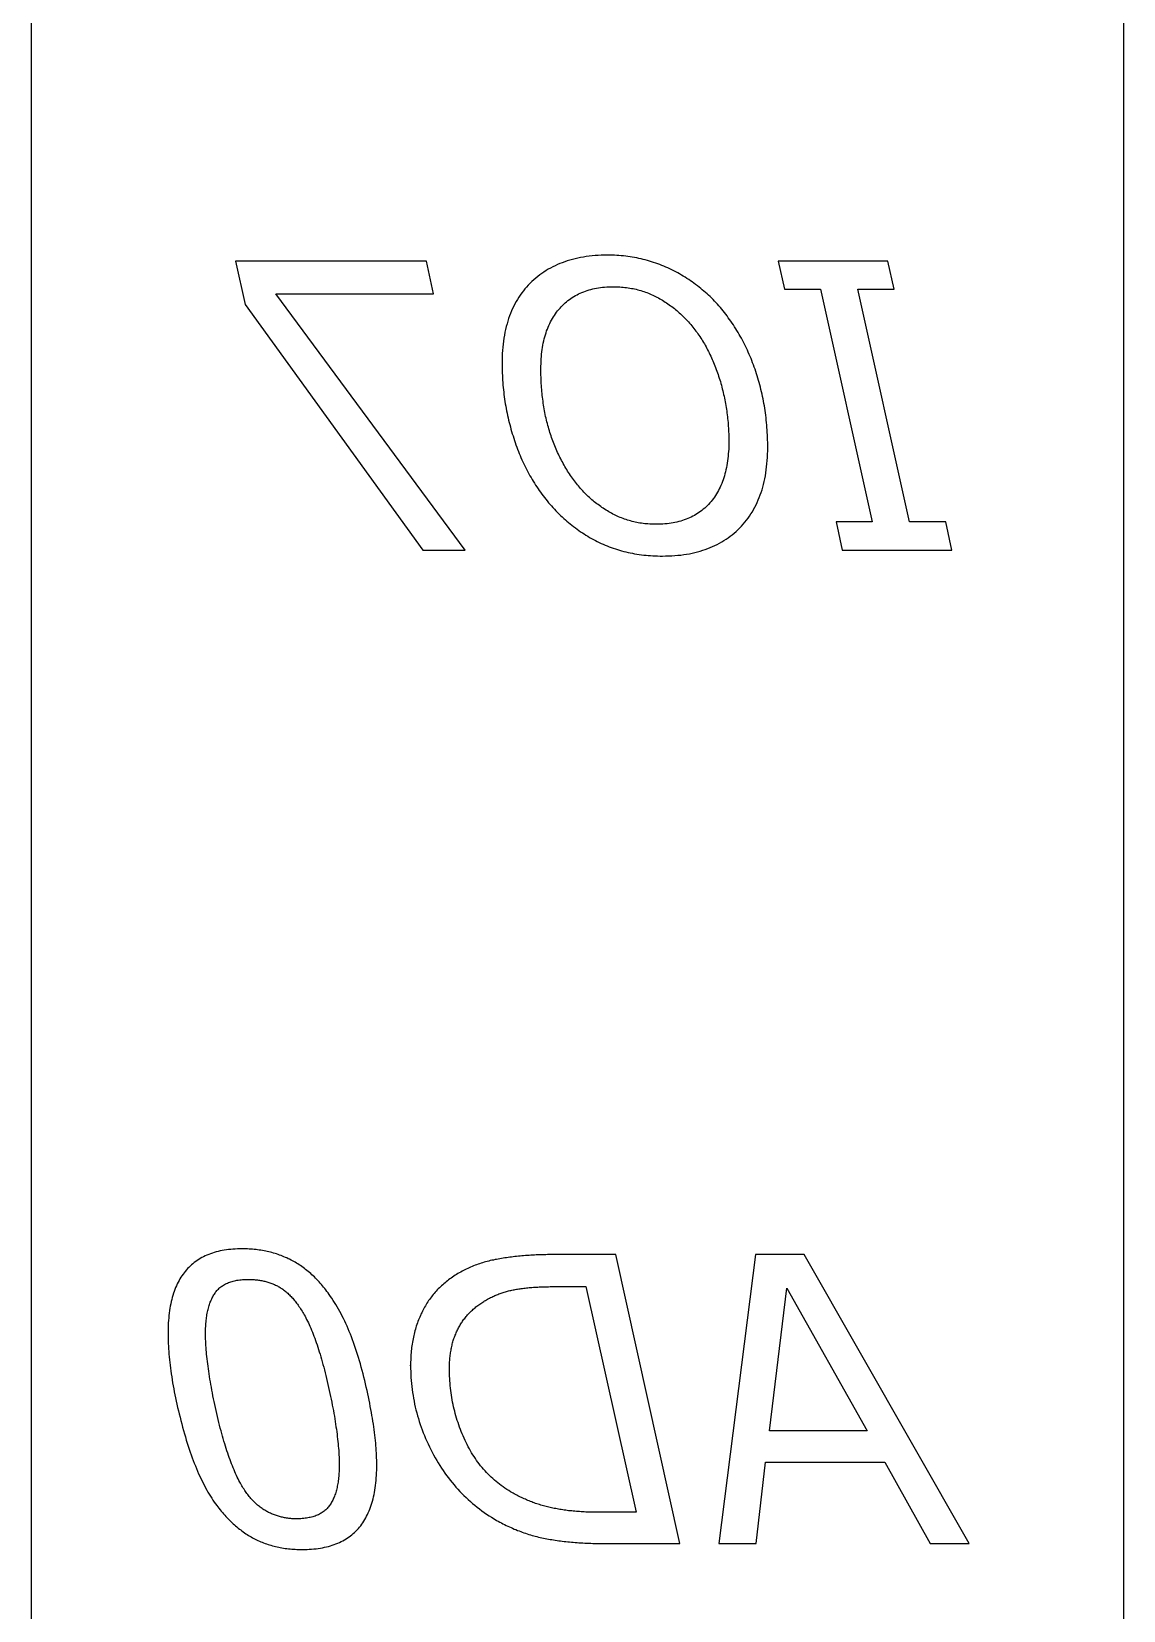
# Model space of a CAD drawing. Extents: x 0.1 to 3.8, y 0.1 to 10.9.
# Drawn here: x 0.062 to 1.938, y 5.494 to 8.206 of the extents above; entities that cross this region are included whole.
import ezdxf

# ---------------------------------------------------------------- set-up
doc = ezdxf.new("R2010")
doc.units = 0
doc.layers.add('CAPA_1', color=7, linetype='CONTINUOUS')

msp = doc.modelspace()

# ---------------------------------------------------------------- linework, layer by layer
at = {"layer": 'CAPA_1', "color": 7}
for points in [[(0.0621, 9.9379), (1.9379, 9.9379), (1.9379, 0.0621), (0.0621, 0.0621)], [(0.429, 7.7371), (0.7343, 7.3151), (0.8068, 7.3151), (0.482, 7.7554), (0.7529, 7.7554), (0.7407, 7.8114), (0.4127, 7.8114)], [(1.4548, 7.3151), (1.6432, 7.3151), (1.6327, 7.3634), (1.5704, 7.3634), (1.4816, 7.7631), (1.5439, 7.7631), (1.5334, 7.8114), (1.3449, 7.8114), (1.3555, 7.7631), (1.4177, 7.7631), (1.5065, 7.3634), (1.4443, 7.3634)], [(0.8704, 7.6357)], [(1.2427, 5.6086), (1.3069, 5.6086), (1.3229, 5.7482), (1.5279, 5.7482), (1.6058, 5.6086), (1.6726, 5.6086), (1.3896, 6.1049), (1.306, 6.1049)], [(1.3299, 5.8022), (1.3596, 6.0472), (1.4976, 5.8022)]]:
    msp.add_lwpolyline(points, close=True, dxfattribs=at)
for points in [[(1.0514, 7.8217), (1.046, 7.8217), (1.0407, 7.8215), (1.0354, 7.8213), (1.0302, 7.8209), (1.0251, 7.8205), (1.0201, 7.8199), (1.0151, 7.8192), (1.0102, 7.8185), (1.0054, 7.8176), (1.0006, 7.8167), (0.996, 7.8156), (0.9914, 7.8145), (0.9869, 7.8132), (0.9824, 7.8119), (0.9781, 7.8104), (0.9738, 7.8088), (0.9696, 7.8072), (0.9654, 7.8054), (0.9614, 7.8036), (0.9574, 7.8016), (0.9535, 7.7995), (0.9497, 7.7974), (0.9459, 7.7951), (0.9422, 7.7927), (0.9386, 7.7903), (0.9351, 7.7877), (0.9316, 7.7851), (0.9283, 7.7823), (0.925, 7.7794), (0.9217, 7.7765), (0.9186, 7.7734)], [(1.1655, 7.7947), (1.1621, 7.7965), (1.1587, 7.7981), (1.1553, 7.7997), (1.1519, 7.8013), (1.1484, 7.8027), (1.1449, 7.8042), (1.1414, 7.8055), (1.1379, 7.8069), (1.1344, 7.8081), (1.1308, 7.8093), (1.1273, 7.8105), (1.1237, 7.8116), (1.1201, 7.8126), (1.1164, 7.8136), (1.1128, 7.8145), (1.1091, 7.8154), (1.1054, 7.8162), (1.1017, 7.817), (1.0979, 7.8177), (1.0942, 7.8183), (1.0904, 7.8189), (1.0866, 7.8194), (1.0828, 7.8199), (1.0789, 7.8203), (1.0751, 7.8207), (1.0712, 7.821), (1.0673, 7.8213), (1.0633, 7.8215), (1.0594, 7.8216), (1.0554, 7.8217), (1.0514, 7.8217)], [(1.2523, 7.7234), (1.25, 7.7263), (1.2477, 7.7291), (1.2454, 7.7319), (1.243, 7.7347), (1.2406, 7.7374), (1.2381, 7.74), (1.2356, 7.7427), (1.2331, 7.7453), (1.2305, 7.7478), (1.2279, 7.7504), (1.2253, 7.7529), (1.2226, 7.7553), (1.2199, 7.7577), (1.2172, 7.7601), (1.2144, 7.7624), (1.2116, 7.7647), (1.2088, 7.767), (1.2059, 7.7692), (1.203, 7.7714), (1.2001, 7.7736), (1.1971, 7.7757), (1.1941, 7.7777), (1.1911, 7.7798), (1.188, 7.7818), (1.1849, 7.7837), (1.1817, 7.7857), (1.1785, 7.7876), (1.1753, 7.7894), (1.1721, 7.7912), (1.1688, 7.793), (1.1655, 7.7947)], [(0.9186, 7.7734), (0.9155, 7.7702), (0.9126, 7.767), (0.9097, 7.7637), (0.907, 7.7603), (0.9043, 7.7568), (0.9017, 7.7532), (0.8993, 7.7496), (0.8969, 7.7458), (0.8947, 7.742), (0.8925, 7.7381), (0.8904, 7.7341), (0.8885, 7.73), (0.8866, 7.7258), (0.8849, 7.7215), (0.8832, 7.7172), (0.8817, 7.7127), (0.8802, 7.7082), (0.8789, 7.7036), (0.8776, 7.6989), (0.8764, 7.6941), (0.8754, 7.6892), (0.8744, 7.6843), (0.8736, 7.6792), (0.8728, 7.6741), (0.8722, 7.6689), (0.8716, 7.6636), (0.8712, 7.6582), (0.8708, 7.6527), (0.8706, 7.6471), (0.8704, 7.6415), (0.8704, 7.6357)], [(0.97, 7.7308), (0.9721, 7.7331), (0.9743, 7.7353), (0.9766, 7.7375), (0.9789, 7.7396), (0.9812, 7.7416), (0.9836, 7.7436), (0.9861, 7.7455), (0.9886, 7.7473), (0.9911, 7.749), (0.9938, 7.7506), (0.9964, 7.7522), (0.9992, 7.7537), (1.0019, 7.7551), (1.0048, 7.7564), (1.0077, 7.7577), (1.0106, 7.7589), (1.0136, 7.76), (1.0167, 7.761), (1.0198, 7.7619), (1.0229, 7.7628), (1.0262, 7.7636), (1.0294, 7.7644), (1.0328, 7.765), (1.0361, 7.7656), (1.0396, 7.7661), (1.0431, 7.7665), (1.0466, 7.7668), (1.0502, 7.7671), (1.0539, 7.7673), (1.0576, 7.7674), (1.0613, 7.7674)], [(1.0613, 7.7674), (1.0643, 7.7674), (1.0672, 7.7674), (1.0701, 7.7672), (1.073, 7.7671), (1.0758, 7.7669), (1.0787, 7.7666), (1.0815, 7.7663), (1.0843, 7.766), (1.0871, 7.7656), (1.0899, 7.7652), (1.0926, 7.7647), (1.0954, 7.7642), (1.0981, 7.7636), (1.1008, 7.763), (1.1034, 7.7623), (1.1061, 7.7616), (1.1087, 7.7608), (1.1114, 7.76), (1.114, 7.7592), (1.1166, 7.7583), (1.1191, 7.7574), (1.1217, 7.7564), (1.1242, 7.7554), (1.1267, 7.7543), (1.1292, 7.7532), (1.1317, 7.752), (1.1341, 7.7508), (1.1365, 7.7495), (1.139, 7.7482), (1.1414, 7.7469), (1.1437, 7.7455)], [(0.9371, 7.6265), (0.9372, 7.6308), (0.9373, 7.6351), (0.9374, 7.6393), (0.9377, 7.6435), (0.938, 7.6476), (0.9384, 7.6516), (0.9388, 7.6556), (0.9393, 7.6595), (0.9399, 7.6633), (0.9405, 7.667), (0.9413, 7.6707), (0.942, 7.6744), (0.9429, 7.6779), (0.9438, 7.6814), (0.9448, 7.6849), (0.9459, 7.6882), (0.947, 7.6915), (0.9482, 7.6948), (0.9495, 7.6979), (0.9508, 7.701), (0.9522, 7.7041), (0.9537, 7.707), (0.9552, 7.7099), (0.9568, 7.7128), (0.9585, 7.7155), (0.9603, 7.7182), (0.9621, 7.7209), (0.964, 7.7235), (0.9659, 7.726), (0.9679, 7.7284), (0.97, 7.7308)], [(1.1437, 7.7455), (1.1461, 7.7441), (1.1484, 7.7426), (1.1508, 7.7411), (1.153, 7.7396), (1.1553, 7.7381), (1.1576, 7.7365), (1.1598, 7.7349), (1.162, 7.7333), (1.1642, 7.7316), (1.1664, 7.7299), (1.1685, 7.7281), (1.1706, 7.7264), (1.1727, 7.7246), (1.1748, 7.7227), (1.1769, 7.7209), (1.1789, 7.719), (1.1809, 7.717), (1.1829, 7.7151), (1.1849, 7.7131), (1.1869, 7.711), (1.1888, 7.709), (1.1907, 7.7069), (1.1926, 7.7047), (1.1945, 7.7026), (1.1963, 7.7004), (1.1982, 7.6982), (1.2, 7.6959), (1.2017, 7.6936), (1.2035, 7.6913), (1.2053, 7.6889), (1.207, 7.6865)], [(1.3076, 7.6181), (1.3063, 7.6219), (1.305, 7.6257), (1.3037, 7.6294), (1.3023, 7.6331), (1.3009, 7.6368), (1.2995, 7.6405), (1.2981, 7.6441), (1.2966, 7.6477), (1.295, 7.6513), (1.2934, 7.6548), (1.2918, 7.6584), (1.2902, 7.6619), (1.2885, 7.6653), (1.2868, 7.6688), (1.2851, 7.6722), (1.2833, 7.6756), (1.2815, 7.679), (1.2796, 7.6823), (1.2777, 7.6856), (1.2758, 7.6889), (1.2738, 7.6922), (1.2718, 7.6954), (1.2698, 7.6987), (1.2678, 7.7018), (1.2657, 7.705), (1.2635, 7.7081), (1.2614, 7.7113), (1.2591, 7.7143), (1.2569, 7.7174), (1.2546, 7.7204), (1.2523, 7.7234)], [(1.207, 7.6865), (1.2086, 7.6842), (1.2102, 7.6818), (1.2118, 7.6793), (1.2134, 7.6769), (1.2149, 7.6744), (1.2164, 7.6719), (1.2179, 7.6694), (1.2194, 7.6668), (1.2208, 7.6642), (1.2222, 7.6616), (1.2236, 7.659), (1.225, 7.6563), (1.2263, 7.6537), (1.2276, 7.651), (1.2289, 7.6482), (1.2302, 7.6455), (1.2314, 7.6427), (1.2327, 7.6399), (1.2339, 7.6371), (1.235, 7.6342), (1.2362, 7.6314), (1.2373, 7.6285), (1.2384, 7.6255), (1.2394, 7.6226), (1.2405, 7.6196), (1.2415, 7.6166), (1.2425, 7.6136), (1.2435, 7.6105), (1.2444, 7.6075), (1.2454, 7.6044), (1.2463, 7.6012)], [(0.8704, 7.6357), (0.8704, 7.6316), (0.8705, 7.6274), (0.8705, 7.6233), (0.8707, 7.6191), (0.8709, 7.615), (0.8711, 7.6109), (0.8713, 7.6068), (0.8716, 7.6027), (0.872, 7.5986), (0.8723, 7.5945), (0.8727, 7.5904), (0.8732, 7.5864), (0.8737, 7.5823), (0.8742, 7.5783), (0.8748, 7.5743), (0.8754, 7.5702), (0.876, 7.5662), (0.8767, 7.5622), (0.8775, 7.5582), (0.8782, 7.5543), (0.879, 7.5503), (0.8799, 7.5463), (0.8807, 7.5424), (0.8817, 7.5384), (0.8826, 7.5345), (0.8836, 7.5306), (0.8847, 7.5267), (0.8857, 7.5227), (0.8869, 7.5189), (0.888, 7.515), (0.8892, 7.5111)], [(0.9508, 7.5231), (0.95, 7.5262), (0.9491, 7.5292), (0.9483, 7.5323), (0.9475, 7.5354), (0.9468, 7.5385), (0.946, 7.5417), (0.9453, 7.5448), (0.9447, 7.548), (0.944, 7.5512), (0.9434, 7.5544), (0.9428, 7.5577), (0.9423, 7.5609), (0.9417, 7.5642), (0.9412, 7.5675), (0.9408, 7.5708), (0.9403, 7.5741), (0.9399, 7.5775), (0.9395, 7.5808), (0.9392, 7.5842), (0.9388, 7.5877), (0.9385, 7.5911), (0.9383, 7.5945), (0.938, 7.598), (0.9378, 7.6015), (0.9376, 7.605), (0.9375, 7.6085), (0.9373, 7.6121), (0.9372, 7.6156), (0.9372, 7.6192), (0.9371, 7.6228), (0.9371, 7.6265)], [(1.2463, 7.6012), (1.2471, 7.5981), (1.248, 7.595), (1.2488, 7.5918), (1.2496, 7.5887), (1.2503, 7.5856), (1.2511, 7.5824), (1.2518, 7.5793), (1.2524, 7.5761), (1.2531, 7.5729), (1.2537, 7.5697), (1.2543, 7.5666), (1.2548, 7.5634), (1.2554, 7.5602), (1.2559, 7.557), (1.2563, 7.5538), (1.2568, 7.5506), (1.2572, 7.5473), (1.2576, 7.5441), (1.2579, 7.5409), (1.2583, 7.5376), (1.2586, 7.5344), (1.2588, 7.5312), (1.2591, 7.5279), (1.2593, 7.5246), (1.2595, 7.5214), (1.2596, 7.5181), (1.2598, 7.5148), (1.2599, 7.5115), (1.2599, 7.5082), (1.26, 7.5049), (1.26, 7.5016)], [(1.3267, 7.4911), (1.3267, 7.4955), (1.3267, 7.4999), (1.3266, 7.5042), (1.3264, 7.5085), (1.3262, 7.5128), (1.326, 7.5171), (1.3258, 7.5214), (1.3255, 7.5256), (1.3251, 7.5299), (1.3247, 7.5341), (1.3243, 7.5383), (1.3239, 7.5424), (1.3234, 7.5466), (1.3228, 7.5507), (1.3222, 7.5548), (1.3216, 7.5589), (1.321, 7.563), (1.3203, 7.5671), (1.3195, 7.5711), (1.3188, 7.5751), (1.3179, 7.5791), (1.3171, 7.5831), (1.3162, 7.5871), (1.3152, 7.591), (1.3143, 7.5949), (1.3133, 7.5989), (1.3122, 7.6027), (1.3111, 7.6066), (1.31, 7.6105), (1.3088, 7.6143), (1.3076, 7.6181)], [(0.9914, 7.4384), (0.9897, 7.4409), (0.988, 7.4434), (0.9863, 7.4459), (0.9847, 7.4484), (0.9831, 7.4509), (0.9815, 7.4535), (0.98, 7.456), (0.9784, 7.4586), (0.9769, 7.4612), (0.9755, 7.4639), (0.974, 7.4665), (0.9726, 7.4692), (0.9712, 7.4718), (0.9698, 7.4745), (0.9685, 7.4772), (0.9672, 7.48), (0.9659, 7.4827), (0.9647, 7.4855), (0.9634, 7.4883), (0.9622, 7.4911), (0.9611, 7.4939), (0.9599, 7.4968), (0.9588, 7.4996), (0.9577, 7.5025), (0.9567, 7.5054), (0.9556, 7.5083), (0.9546, 7.5112), (0.9536, 7.5142), (0.9527, 7.5171), (0.9517, 7.5201), (0.9508, 7.5231)], [(0.8892, 7.5111), (0.8904, 7.5072), (0.8917, 7.5034), (0.893, 7.4996), (0.8943, 7.4959), (0.8956, 7.4921), (0.897, 7.4884), (0.8984, 7.4847), (0.8999, 7.4811), (0.9014, 7.4775), (0.9029, 7.4739), (0.9045, 7.4703), (0.9061, 7.4668), (0.9077, 7.4633), (0.9094, 7.4598), (0.9111, 7.4564), (0.9128, 7.453), (0.9146, 7.4496), (0.9164, 7.4463), (0.9183, 7.4429), (0.9202, 7.4397), (0.9221, 7.4364), (0.924, 7.4332), (0.926, 7.43), (0.928, 7.4268), (0.9301, 7.4237), (0.9322, 7.4205), (0.9343, 7.4175), (0.9365, 7.4144), (0.9387, 7.4114), (0.9409, 7.4084), (0.9432, 7.4054)], [(1.26, 7.5016), (1.26, 7.4972), (1.2599, 7.4929), (1.2597, 7.4886), (1.2594, 7.4844), (1.2591, 7.4803), (1.2588, 7.4762), (1.2583, 7.4722), (1.2578, 7.4683), (1.2572, 7.4644), (1.2566, 7.4606), (1.2559, 7.4569), (1.2551, 7.4532), (1.2543, 7.4496), (1.2533, 7.4461), (1.2524, 7.4426), (1.2513, 7.4392), (1.2502, 7.4358), (1.249, 7.4326), (1.2477, 7.4294), (1.2464, 7.4262), (1.245, 7.4231), (1.2436, 7.4201), (1.2421, 7.4172), (1.2405, 7.4143), (1.2388, 7.4115), (1.2371, 7.4087), (1.2353, 7.406), (1.2334, 7.4034), (1.2315, 7.4009), (1.2295, 7.3984), (1.2274, 7.396)], [(1.2788, 7.3531), (1.2819, 7.3563), (1.2848, 7.3596), (1.2877, 7.3629), (1.2904, 7.3664), (1.293, 7.3699), (1.2956, 7.3735), (1.298, 7.3772), (1.3004, 7.3809), (1.3026, 7.3848), (1.3047, 7.3887), (1.3068, 7.3928), (1.3087, 7.3969), (1.3106, 7.4011), (1.3123, 7.4054), (1.314, 7.4097), (1.3155, 7.4142), (1.317, 7.4187), (1.3183, 7.4233), (1.3196, 7.428), (1.3207, 7.4328), (1.3217, 7.4377), (1.3227, 7.4427), (1.3235, 7.4477), (1.3243, 7.4528), (1.3249, 7.4581), (1.3255, 7.4634), (1.3259, 7.4687), (1.3263, 7.4742), (1.3265, 7.4798), (1.3267, 7.4854), (1.3267, 7.4911)], [(1.0537, 7.381), (1.0513, 7.3824), (1.049, 7.3838), (1.0466, 7.3853), (1.0443, 7.3868), (1.042, 7.3883), (1.0398, 7.3899), (1.0376, 7.3915), (1.0353, 7.3931), (1.0332, 7.3947), (1.031, 7.3964), (1.0289, 7.3981), (1.0268, 7.3999), (1.0247, 7.4016), (1.0226, 7.4034), (1.0206, 7.4053), (1.0186, 7.4071), (1.0166, 7.409), (1.0146, 7.4109), (1.0127, 7.4129), (1.0108, 7.4148), (1.0089, 7.4169), (1.0071, 7.4189), (1.0052, 7.421), (1.0034, 7.4231), (1.0016, 7.4252), (0.9999, 7.4273), (0.9981, 7.4295), (0.9964, 7.4317), (0.9947, 7.434), (0.993, 7.4363), (0.9914, 7.4386)], [(0.9914, 7.4386), (0.9914, 7.4384)], [(0.9432, 7.4054), (0.9456, 7.4024), (0.9479, 7.3995), (0.9504, 7.3965), (0.9528, 7.3936), (0.9553, 7.3908), (0.9578, 7.388), (0.9604, 7.3852), (0.963, 7.3825), (0.9656, 7.3798), (0.9682, 7.3772), (0.9709, 7.3746), (0.9736, 7.3721), (0.9763, 7.3695), (0.9791, 7.3671), (0.9819, 7.3646), (0.9847, 7.3623), (0.9875, 7.3599), (0.9904, 7.3576), (0.9933, 7.3554), (0.9963, 7.3531), (0.9993, 7.351), (1.0023, 7.3488), (1.0053, 7.3467), (1.0084, 7.3447), (1.0115, 7.3427), (1.0146, 7.3407), (1.0177, 7.3388), (1.0209, 7.3369), (1.0242, 7.335), (1.0274, 7.3332), (1.0307, 7.3315)], [(1.1354, 7.3593), (1.1325, 7.3593), (1.1297, 7.3594), (1.1268, 7.3595), (1.124, 7.3597), (1.1211, 7.3599), (1.1183, 7.3601), (1.1155, 7.3604), (1.1127, 7.3607), (1.11, 7.3611), (1.1073, 7.3615), (1.1045, 7.362), (1.1018, 7.3625), (1.0991, 7.3631), (1.0965, 7.3637), (1.0938, 7.3644), (1.0912, 7.3651), (1.0885, 7.3658), (1.0859, 7.3666), (1.0834, 7.3674), (1.0808, 7.3683), (1.0782, 7.3692), (1.0757, 7.3702), (1.0732, 7.3712), (1.0707, 7.3723), (1.0682, 7.3734), (1.0657, 7.3745), (1.0633, 7.3757), (1.0609, 7.377), (1.0585, 7.3782), (1.0561, 7.3796), (1.0537, 7.381)], [(1.2274, 7.396), (1.2253, 7.3936), (1.2231, 7.3914), (1.2208, 7.3892), (1.2185, 7.3871), (1.2161, 7.3851), (1.2137, 7.3831), (1.2112, 7.3813), (1.2087, 7.3795), (1.2061, 7.3778), (1.2035, 7.3761), (1.2008, 7.3746), (1.198, 7.3731), (1.1952, 7.3717), (1.1924, 7.3703), (1.1894, 7.3691), (1.1865, 7.3679), (1.1835, 7.3668), (1.1804, 7.3657), (1.1773, 7.3648), (1.1741, 7.3639), (1.1708, 7.3631), (1.1675, 7.3624), (1.1642, 7.3617), (1.1608, 7.3612), (1.1573, 7.3607), (1.1538, 7.3602), (1.1502, 7.3599), (1.1466, 7.3596), (1.143, 7.3594), (1.1392, 7.3593), (1.1354, 7.3593)], [(1.146, 7.3048), (1.1514, 7.3049), (1.1568, 7.305), (1.1621, 7.3053), (1.1673, 7.3056), (1.1724, 7.3061), (1.1775, 7.3066), (1.1825, 7.3073), (1.1874, 7.308), (1.1922, 7.3089), (1.1969, 7.3098), (1.2016, 7.3109), (1.2062, 7.3121), (1.2107, 7.3133), (1.2151, 7.3147), (1.2195, 7.3161), (1.2238, 7.3177), (1.228, 7.3193), (1.2321, 7.3211), (1.2362, 7.323), (1.2402, 7.3249), (1.2441, 7.327), (1.2479, 7.3291), (1.2516, 7.3314), (1.2553, 7.3338), (1.2589, 7.3362), (1.2624, 7.3388), (1.2658, 7.3415), (1.2692, 7.3442), (1.2725, 7.3471), (1.2757, 7.3501), (1.2788, 7.3531)], [(1.0307, 7.3315), (1.034, 7.3298), (1.0373, 7.3281), (1.0407, 7.3266), (1.0441, 7.325), (1.0475, 7.3236), (1.051, 7.3222), (1.0544, 7.3208), (1.0579, 7.3195), (1.0615, 7.3182), (1.065, 7.317), (1.0686, 7.3159), (1.0722, 7.3148), (1.0758, 7.3138), (1.0795, 7.3128), (1.0832, 7.3119), (1.0869, 7.3111), (1.0907, 7.3102), (1.0944, 7.3095), (1.0982, 7.3088), (1.1021, 7.3082), (1.1059, 7.3076), (1.1098, 7.3071), (1.1137, 7.3066), (1.1177, 7.3062), (1.1216, 7.3058), (1.1256, 7.3055), (1.1296, 7.3053), (1.1337, 7.3051), (1.1377, 7.3049), (1.1418, 7.3048), (1.146, 7.3048)], [(0.4242, 6.1147), (0.4201, 6.1147), (0.416, 6.1146), (0.4121, 6.1144), (0.4081, 6.1141), (0.4043, 6.1138), (0.4005, 6.1134), (0.3968, 6.1129), (0.3931, 6.1123), (0.3895, 6.1117), (0.386, 6.111), (0.3826, 6.1102), (0.3792, 6.1093), (0.3759, 6.1083), (0.3727, 6.1073), (0.3695, 6.1062), (0.3664, 6.1051), (0.3634, 6.1038), (0.3604, 6.1025), (0.3575, 6.1011), (0.3547, 6.0996), (0.3519, 6.0981), (0.3492, 6.0964), (0.3466, 6.0947), (0.3441, 6.0929), (0.3416, 6.0911), (0.3392, 6.0892), (0.3368, 6.0872), (0.3345, 6.0851), (0.3323, 6.0829), (0.3302, 6.0807), (0.3281, 6.0784)], [(0.5079, 6.0954), (0.5055, 6.0967), (0.5031, 6.0978), (0.5006, 6.099), (0.4982, 6.1001), (0.4957, 6.1012), (0.4932, 6.1022), (0.4907, 6.1032), (0.4881, 6.1041), (0.4856, 6.105), (0.483, 6.1059), (0.4804, 6.1067), (0.4778, 6.1075), (0.4751, 6.1082), (0.4725, 6.1089), (0.4698, 6.1096), (0.4671, 6.1102), (0.4644, 6.1108), (0.4617, 6.1113), (0.4589, 6.1118), (0.4561, 6.1123), (0.4533, 6.1127), (0.4505, 6.1131), (0.4477, 6.1135), (0.4448, 6.1138), (0.4419, 6.114), (0.439, 6.1142), (0.4361, 6.1144), (0.4332, 6.1146), (0.4302, 6.1147), (0.4272, 6.1147), (0.4242, 6.1147)], [(0.9553, 6.1047), (0.952, 6.1047), (0.9487, 6.1047), (0.9454, 6.1046), (0.9421, 6.1046), (0.9389, 6.1045), (0.9356, 6.1044), (0.9324, 6.1043), (0.9292, 6.1042), (0.9261, 6.104), (0.9229, 6.1039), (0.9198, 6.1037), (0.9167, 6.1035), (0.9136, 6.1033), (0.9105, 6.103), (0.9074, 6.1028), (0.9044, 6.1025), (0.9014, 6.1023), (0.8984, 6.102), (0.8954, 6.1016), (0.8924, 6.1013), (0.8895, 6.101), (0.8866, 6.1006), (0.8836, 6.1002), (0.8808, 6.0998), (0.8779, 6.0994), (0.8751, 6.099), (0.8722, 6.0985), (0.8694, 6.098), (0.8666, 6.0976), (0.8639, 6.0971), (0.8611, 6.0965)], [(1.0473, 5.6084), (1.1757, 5.6084), (1.0658, 6.1047), (0.9553, 6.1047)], [(0.3281, 6.0784), (0.3261, 6.076), (0.3242, 6.0736), (0.3223, 6.0711), (0.3205, 6.0685), (0.3187, 6.0658), (0.3171, 6.0631), (0.3154, 6.0602), (0.3139, 6.0573), (0.3124, 6.0543), (0.311, 6.0513), (0.3096, 6.0481), (0.3084, 6.0449), (0.3071, 6.0416), (0.306, 6.0383), (0.3049, 6.0348), (0.3039, 6.0313), (0.3029, 6.0277), (0.3021, 6.024), (0.3012, 6.0202), (0.3005, 6.0164), (0.2998, 6.0125), (0.2992, 6.0085), (0.2986, 6.0044), (0.2981, 6.0003), (0.2977, 5.996), (0.2973, 5.9917), (0.297, 5.9874), (0.2968, 5.9829), (0.2966, 5.9784), (0.2965, 5.9737), (0.2965, 5.969)], [(0.5734, 6.0365), (0.5715, 6.039), (0.5696, 6.0416), (0.5677, 6.044), (0.5658, 6.0465), (0.5639, 6.0489), (0.5619, 6.0512), (0.56, 6.0535), (0.558, 6.0557), (0.556, 6.058), (0.554, 6.0601), (0.552, 6.0622), (0.5499, 6.0643), (0.5479, 6.0664), (0.5458, 6.0683), (0.5437, 6.0703), (0.5416, 6.0722), (0.5394, 6.074), (0.5373, 6.0759), (0.5351, 6.0776), (0.533, 6.0794), (0.5308, 6.081), (0.5286, 6.0827), (0.5263, 6.0843), (0.5241, 6.0858), (0.5218, 6.0873), (0.5195, 6.0888), (0.5172, 6.0902), (0.5149, 6.0916), (0.5126, 6.0929), (0.5103, 6.0942), (0.5079, 6.0954)], [(0.8611, 6.0965), (0.8584, 6.0961), (0.8556, 6.0955), (0.8529, 6.095), (0.8502, 6.0944), (0.8475, 6.0938), (0.8448, 6.0931), (0.8422, 6.0924), (0.8395, 6.0917), (0.8369, 6.0909), (0.8343, 6.0901), (0.8317, 6.0892), (0.8291, 6.0884), (0.8265, 6.0874), (0.824, 6.0865), (0.8214, 6.0855), (0.8189, 6.0844), (0.8164, 6.0834), (0.8139, 6.0823), (0.8114, 6.0811), (0.809, 6.08), (0.8065, 6.0787), (0.8041, 6.0775), (0.8017, 6.0762), (0.7993, 6.0749), (0.7969, 6.0735), (0.7945, 6.0721), (0.7921, 6.0707), (0.7898, 6.0692), (0.7875, 6.0677), (0.7852, 6.0661), (0.7829, 6.0646)], [(0.3773, 6.0386), (0.3783, 6.0401), (0.3795, 6.0415), (0.3806, 6.0429), (0.3818, 6.0443), (0.3831, 6.0456), (0.3844, 6.0469), (0.3858, 6.0481), (0.3872, 6.0492), (0.3887, 6.0503), (0.3902, 6.0514), (0.3918, 6.0524), (0.3935, 6.0534), (0.3952, 6.0543), (0.3969, 6.0551), (0.3987, 6.056), (0.4006, 6.0567), (0.4025, 6.0574), (0.4044, 6.0581), (0.4065, 6.0587), (0.4085, 6.0593), (0.4106, 6.0598), (0.4128, 6.0603), (0.415, 6.0607), (0.4173, 6.0611), (0.4197, 6.0614), (0.422, 6.0617), (0.4245, 6.0619), (0.427, 6.062), (0.4295, 6.0622), (0.4321, 6.0622), (0.4348, 6.0623)], [(0.4348, 6.0623), (0.4367, 6.0623), (0.4387, 6.0622), (0.4406, 6.0621), (0.4426, 6.062), (0.4445, 6.0619), (0.4464, 6.0617), (0.4483, 6.0616), (0.4501, 6.0613), (0.452, 6.0611), (0.4538, 6.0608), (0.4556, 6.0605), (0.4575, 6.0602), (0.4592, 6.0598), (0.461, 6.0594), (0.4628, 6.059), (0.4645, 6.0585), (0.4663, 6.0581), (0.468, 6.0576), (0.4697, 6.057), (0.4714, 6.0564), (0.4731, 6.0558), (0.4747, 6.0552), (0.4764, 6.0546), (0.478, 6.0539), (0.4797, 6.0532), (0.4813, 6.0524), (0.4828, 6.0517), (0.4844, 6.0509), (0.486, 6.05), (0.4875, 6.0492), (0.4891, 6.0483)], [(0.7829, 6.0646), (0.7807, 6.063), (0.7786, 6.0614), (0.7765, 6.0598), (0.7744, 6.0582), (0.7724, 6.0565), (0.7704, 6.0548), (0.7684, 6.0531), (0.7665, 6.0514), (0.7646, 6.0496), (0.7627, 6.0477), (0.7609, 6.0459), (0.7591, 6.044), (0.7573, 6.0421), (0.7555, 6.0402), (0.7538, 6.0382), (0.7522, 6.0362), (0.7505, 6.0342), (0.7489, 6.0321), (0.7474, 6.03), (0.7458, 6.0279), (0.7443, 6.0257), (0.7429, 6.0236), (0.7414, 6.0213), (0.74, 6.0191), (0.7387, 6.0168), (0.7373, 6.0145), (0.736, 6.0122), (0.7347, 6.0098), (0.7335, 6.0074), (0.7323, 6.005), (0.7311, 6.0025)], [(0.8873, 6.0437), (0.8892, 6.0441), (0.8912, 6.0445), (0.8931, 6.0448), (0.8951, 6.0452), (0.8972, 6.0455), (0.8993, 6.0458), (0.9014, 6.0462), (0.9035, 6.0465), (0.9057, 6.0467), (0.9079, 6.047), (0.9101, 6.0473), (0.9124, 6.0475), (0.9147, 6.0478), (0.917, 6.048), (0.9194, 6.0482), (0.9218, 6.0484), (0.9242, 6.0486), (0.9267, 6.0488), (0.9292, 6.0489), (0.9317, 6.0491), (0.9343, 6.0492), (0.9369, 6.0493), (0.9395, 6.0494), (0.9422, 6.0495), (0.9449, 6.0496), (0.9476, 6.0497), (0.9503, 6.0497), (0.9531, 6.0498), (0.956, 6.0498), (0.9588, 6.0498), (0.9617, 6.0498)], [(0.9617, 6.0498), (1.0144, 6.0498), (1.1006, 5.6622), (1.0345, 5.6622)], [(0.361, 5.9702), (0.361, 5.9731), (0.3611, 5.9759), (0.3612, 5.9787), (0.3613, 5.9814), (0.3614, 5.9841), (0.3616, 5.9867), (0.3618, 5.9893), (0.3621, 5.9919), (0.3624, 5.9944), (0.3627, 5.9968), (0.3631, 5.9993), (0.3634, 6.0016), (0.3639, 6.004), (0.3643, 6.0063), (0.3648, 6.0085), (0.3653, 6.0107), (0.3659, 6.0129), (0.3665, 6.015), (0.3671, 6.0171), (0.3678, 6.0191), (0.3685, 6.0211), (0.3692, 6.023), (0.37, 6.0249), (0.3708, 6.0268), (0.3716, 6.0286), (0.3725, 6.0304), (0.3734, 6.0321), (0.3743, 6.0338), (0.3753, 6.0354), (0.3763, 6.037), (0.3773, 6.0386)], [(0.4891, 6.0483), (0.4906, 6.0473), (0.4921, 6.0464), (0.4935, 6.0454), (0.495, 6.0443), (0.4965, 6.0432), (0.4979, 6.0421), (0.4994, 6.0409), (0.5008, 6.0396), (0.5023, 6.0383), (0.5037, 6.037), (0.5051, 6.0357), (0.5065, 6.0342), (0.5079, 6.0328), (0.5093, 6.0313), (0.5107, 6.0297), (0.5121, 6.0281), (0.5135, 6.0265), (0.5148, 6.0248), (0.5162, 6.0231), (0.5175, 6.0213), (0.5189, 6.0195), (0.5202, 6.0177), (0.5215, 6.0158), (0.5229, 6.0138), (0.5242, 6.0118), (0.5255, 6.0098), (0.5268, 6.0077), (0.528, 6.0056), (0.5293, 6.0034), (0.5306, 6.0012), (0.5319, 5.9989)], [(0.6331, 5.8942), (0.6316, 5.9), (0.6301, 5.9057), (0.6286, 5.9114), (0.6271, 5.9169), (0.6255, 5.9224), (0.6239, 5.9278), (0.6222, 5.9331), (0.6206, 5.9384), (0.6188, 5.9435), (0.6171, 5.9486), (0.6153, 5.9536), (0.6135, 5.9585), (0.6117, 5.9634), (0.6098, 5.9681), (0.6079, 5.9728), (0.606, 5.9774), (0.6041, 5.9819), (0.6021, 5.9863), (0.6001, 5.9907), (0.598, 5.9949), (0.5959, 5.9991), (0.5938, 6.0032), (0.5917, 6.0072), (0.5895, 6.0112), (0.5873, 6.015), (0.585, 6.0188), (0.5828, 6.0225), (0.5805, 6.0261), (0.5781, 6.0297), (0.5758, 6.0331), (0.5734, 6.0365)], [(0.832, 6.0197), (0.8337, 6.0208), (0.8354, 6.022), (0.8371, 6.0231), (0.8388, 6.0241), (0.8405, 6.0252), (0.8422, 6.0262), (0.8439, 6.0272), (0.8456, 6.0282), (0.8474, 6.0291), (0.8491, 6.03), (0.8508, 6.0309), (0.8526, 6.0318), (0.8544, 6.0327), (0.8561, 6.0335), (0.8579, 6.0343), (0.8597, 6.0351), (0.8615, 6.0358), (0.8633, 6.0365), (0.8651, 6.0372), (0.8669, 6.0379), (0.8687, 6.0386), (0.8705, 6.0392), (0.8724, 6.0398), (0.8742, 6.0404), (0.8761, 6.0409), (0.8779, 6.0414), (0.8798, 6.0419), (0.8816, 6.0424), (0.8835, 6.0429), (0.8854, 6.0433), (0.8873, 6.0437)], [(0.5319, 5.9989), (0.5333, 5.9962), (0.5347, 5.9935), (0.5361, 5.9906), (0.5376, 5.9877), (0.539, 5.9847), (0.5404, 5.9816), (0.5417, 5.9784), (0.5431, 5.9751), (0.5445, 5.9717), (0.5458, 5.9683), (0.5472, 5.9648), (0.5485, 5.9612), (0.5499, 5.9575), (0.5512, 5.9537), (0.5525, 5.9498), (0.5538, 5.9459), (0.5551, 5.9419), (0.5564, 5.9377), (0.5577, 5.9335), (0.559, 5.9293), (0.5602, 5.9249), (0.5615, 5.9204), (0.5627, 5.9159), (0.564, 5.9113), (0.5652, 5.9066), (0.5664, 5.9018), (0.5676, 5.8969), (0.5689, 5.892), (0.57, 5.8869), (0.5712, 5.8818), (0.5724, 5.8766)], [(0.7311, 6.0025), (0.73, 6.0001), (0.7289, 5.9976), (0.7278, 5.9951), (0.7268, 5.9925), (0.7258, 5.99), (0.7249, 5.9874), (0.724, 5.9847), (0.7231, 5.9821), (0.7223, 5.9794), (0.7215, 5.9767), (0.7207, 5.974), (0.72, 5.9712), (0.7193, 5.9684), (0.7186, 5.9656), (0.718, 5.9628), (0.7174, 5.9599), (0.7169, 5.9571), (0.7164, 5.9541), (0.7159, 5.9512), (0.7155, 5.9482), (0.7151, 5.9452), (0.7148, 5.9422), (0.7144, 5.9392), (0.7142, 5.9361), (0.7139, 5.933), (0.7137, 5.9299), (0.7135, 5.9267), (0.7134, 5.9236), (0.7133, 5.9204), (0.7133, 5.9171), (0.7132, 5.9139)], [(0.7931, 5.9737), (0.7939, 5.9755), (0.7948, 5.9773), (0.7957, 5.979), (0.7966, 5.9807), (0.7976, 5.9824), (0.7985, 5.9841), (0.7995, 5.9857), (0.8006, 5.9874), (0.8016, 5.989), (0.8027, 5.9906), (0.8038, 5.9922), (0.805, 5.9937), (0.8062, 5.9953), (0.8074, 5.9968), (0.8086, 5.9983), (0.8098, 5.9998), (0.8111, 6.0013), (0.8124, 6.0027), (0.8138, 6.0041), (0.8152, 6.0055), (0.8166, 6.0069), (0.818, 6.0083), (0.8194, 6.0096), (0.8209, 6.011), (0.8224, 6.0123), (0.824, 6.0135), (0.8255, 6.0148), (0.8271, 6.0161), (0.8287, 6.0173), (0.8304, 6.0185), (0.832, 6.0197)], [(0.2965, 5.9692), (0.2965, 5.9649), (0.2966, 5.9606), (0.2967, 5.9562), (0.2969, 5.9518), (0.2971, 5.9473), (0.2974, 5.9428), (0.2977, 5.9382), (0.2981, 5.9336), (0.2985, 5.9289), (0.2989, 5.9242), (0.2995, 5.9195), (0.3, 5.9146), (0.3006, 5.9098), (0.3013, 5.9049), (0.302, 5.8999), (0.3028, 5.8949), (0.3036, 5.8898), (0.3045, 5.8847), (0.3054, 5.8796), (0.3063, 5.8744), (0.3073, 5.8691), (0.3084, 5.8638), (0.3095, 5.8585), (0.3107, 5.8531), (0.3119, 5.8476), (0.3131, 5.8421), (0.3144, 5.8366), (0.3158, 5.831), (0.3172, 5.8253), (0.3186, 5.8196), (0.3201, 5.8139)], [(0.2965, 5.969), (0.2965, 5.9692)], [(0.361, 5.9701), (0.361, 5.9702)], [(0.3792, 5.8368), (0.378, 5.842), (0.3769, 5.8472), (0.3759, 5.8523), (0.3748, 5.8573), (0.3738, 5.8623), (0.3728, 5.8672), (0.3719, 5.872), (0.371, 5.8768), (0.3702, 5.8815), (0.3694, 5.8862), (0.3686, 5.8908), (0.3678, 5.8954), (0.3671, 5.8998), (0.3665, 5.9043), (0.3659, 5.9086), (0.3653, 5.9129), (0.3647, 5.9172), (0.3642, 5.9213), (0.3637, 5.9255), (0.3633, 5.9295), (0.3629, 5.9335), (0.3625, 5.9374), (0.3622, 5.9413), (0.3619, 5.9451), (0.3617, 5.9489), (0.3615, 5.9526), (0.3613, 5.9562), (0.3612, 5.9598), (0.3611, 5.9633), (0.361, 5.9667), (0.361, 5.9701)], [(0.78, 5.9084), (0.78, 5.9109), (0.7801, 5.9133), (0.7801, 5.9157), (0.7802, 5.9181), (0.7803, 5.9204), (0.7805, 5.9227), (0.7807, 5.9251), (0.7809, 5.9273), (0.7811, 5.9296), (0.7814, 5.9318), (0.7816, 5.9341), (0.782, 5.9363), (0.7823, 5.9384), (0.7827, 5.9406), (0.7831, 5.9427), (0.7835, 5.9448), (0.7839, 5.9469), (0.7844, 5.949), (0.7849, 5.951), (0.7854, 5.953), (0.786, 5.955), (0.7866, 5.957), (0.7872, 5.9589), (0.7878, 5.9609), (0.7885, 5.9628), (0.7892, 5.9646), (0.7899, 5.9665), (0.7907, 5.9683), (0.7915, 5.9702), (0.7923, 5.9719), (0.7931, 5.9737)], [(0.7132, 5.9139), (0.7133, 5.9146)], [(0.7133, 5.9146), (0.7133, 5.9093), (0.7134, 5.9041), (0.7136, 5.8989), (0.7139, 5.8937), (0.7143, 5.8886), (0.7147, 5.8834), (0.7153, 5.8783), (0.7159, 5.8732), (0.7166, 5.8681), (0.7174, 5.863), (0.7182, 5.8579), (0.7192, 5.8529), (0.7202, 5.8479), (0.7213, 5.8429), (0.7225, 5.8379), (0.7238, 5.8329), (0.7252, 5.828), (0.7266, 5.823), (0.7281, 5.8181), (0.7297, 5.8132), (0.7314, 5.8084), (0.7332, 5.8035), (0.735, 5.7987), (0.737, 5.7938), (0.739, 5.789), (0.7411, 5.7842), (0.7433, 5.7795), (0.7456, 5.7747), (0.7479, 5.77), (0.7503, 5.7653), (0.7529, 5.7606)], [(0.6551, 5.7438), (0.6551, 5.7477), (0.655, 5.7517), (0.6549, 5.7557), (0.6548, 5.7598), (0.6546, 5.7639), (0.6543, 5.7681), (0.654, 5.7724), (0.6537, 5.7767), (0.6533, 5.7811), (0.6528, 5.7856), (0.6524, 5.7901), (0.6518, 5.7947), (0.6513, 5.7993), (0.6506, 5.8041), (0.65, 5.8088), (0.6493, 5.8137), (0.6485, 5.8186), (0.6477, 5.8236), (0.6468, 5.8286), (0.646, 5.8337), (0.645, 5.8389), (0.644, 5.8441), (0.643, 5.8494), (0.6419, 5.8548), (0.6408, 5.8602), (0.6396, 5.8657), (0.6384, 5.8713), (0.6372, 5.8769), (0.6358, 5.8826), (0.6345, 5.8883), (0.6331, 5.8942)], [(0.8068, 5.7857), (0.8051, 5.7895), (0.8035, 5.7932), (0.8019, 5.797), (0.8003, 5.8008), (0.7989, 5.8046), (0.7974, 5.8084), (0.7961, 5.8123), (0.7948, 5.8161), (0.7935, 5.82), (0.7923, 5.8239), (0.7912, 5.8278), (0.7901, 5.8317), (0.789, 5.8356), (0.7881, 5.8395), (0.7871, 5.8435), (0.7863, 5.8474), (0.7855, 5.8514), (0.7847, 5.8554), (0.784, 5.8594), (0.7834, 5.8635), (0.7828, 5.8675), (0.7823, 5.8716), (0.7818, 5.8756), (0.7814, 5.8797), (0.781, 5.8838), (0.7807, 5.8879), (0.7804, 5.892), (0.7802, 5.8962), (0.7801, 5.9003), (0.78, 5.9045), (0.78, 5.9087)], [(0.78, 5.9087), (0.78, 5.9084)], [(0.5724, 5.8766), (0.5736, 5.8714), (0.5747, 5.8663), (0.5758, 5.8612), (0.5768, 5.8562), (0.5778, 5.8512), (0.5788, 5.8463), (0.5797, 5.8415), (0.5806, 5.8367), (0.5815, 5.832), (0.5823, 5.8273), (0.583, 5.8227), (0.5838, 5.8181), (0.5845, 5.8136), (0.5851, 5.8092), (0.5858, 5.8048), (0.5864, 5.8005), (0.5869, 5.7963), (0.5874, 5.7921), (0.5879, 5.788), (0.5883, 5.7839), (0.5887, 5.7799), (0.5891, 5.7759), (0.5894, 5.772), (0.5897, 5.7682), (0.5899, 5.7644), (0.5901, 5.7607), (0.5903, 5.757), (0.5904, 5.7534), (0.5905, 5.7499), (0.5906, 5.7464), (0.5906, 5.7429)], [(0.4198, 5.7141), (0.4183, 5.7169), (0.4169, 5.7197), (0.4155, 5.7226), (0.4141, 5.7255), (0.4127, 5.7286), (0.4113, 5.7317), (0.4099, 5.735), (0.4085, 5.7383), (0.4071, 5.7417), (0.4058, 5.7451), (0.4044, 5.7487), (0.4031, 5.7523), (0.4017, 5.756), (0.4004, 5.7598), (0.3991, 5.7637), (0.3978, 5.7676), (0.3965, 5.7717), (0.3952, 5.7758), (0.3939, 5.78), (0.3926, 5.7843), (0.3914, 5.7886), (0.3901, 5.7931), (0.3889, 5.7976), (0.3876, 5.8022), (0.3864, 5.8069), (0.3852, 5.8117), (0.384, 5.8165), (0.3828, 5.8215), (0.3816, 5.8265), (0.3804, 5.8316), (0.3792, 5.8368)], [(0.3201, 5.8139), (0.3216, 5.8082), (0.3232, 5.8026), (0.3247, 5.797), (0.3263, 5.7916), (0.3279, 5.7862), (0.3296, 5.7809), (0.3312, 5.7757), (0.3329, 5.7706), (0.3346, 5.7655), (0.3364, 5.7606), (0.3381, 5.7557), (0.3399, 5.751), (0.3417, 5.7463), (0.3435, 5.7417), (0.3454, 5.7372), (0.3473, 5.7327), (0.3491, 5.7284), (0.3511, 5.7241), (0.353, 5.72), (0.355, 5.7159), (0.357, 5.7119), (0.359, 5.708), (0.361, 5.7041), (0.3631, 5.7004), (0.3652, 5.6967), (0.3673, 5.6932), (0.3695, 5.6897), (0.3716, 5.6863), (0.3738, 5.683), (0.376, 5.6797), (0.3782, 5.6766)], [(0.8851, 5.6973), (0.8818, 5.6993), (0.8785, 5.7014), (0.8753, 5.7035), (0.8722, 5.7057), (0.8691, 5.7079), (0.8661, 5.7102), (0.8631, 5.7126), (0.8602, 5.715), (0.8573, 5.7174), (0.8545, 5.7199), (0.8517, 5.7225), (0.8489, 5.7251), (0.8463, 5.7278), (0.8436, 5.7305), (0.8411, 5.7333), (0.8385, 5.7362), (0.8361, 5.7391), (0.8336, 5.7421), (0.8313, 5.7451), (0.829, 5.7481), (0.8267, 5.7513), (0.8245, 5.7545), (0.8223, 5.7577), (0.8202, 5.761), (0.8181, 5.7644), (0.8161, 5.7678), (0.8142, 5.7713), (0.8122, 5.7748), (0.8104, 5.7784), (0.8086, 5.782), (0.8068, 5.7857)], [(0.7529, 5.7606), (0.7554, 5.7559), (0.7581, 5.7513), (0.7608, 5.7468), (0.7636, 5.7424), (0.7664, 5.738), (0.7693, 5.7337), (0.7722, 5.7294), (0.7752, 5.7253), (0.7783, 5.7212), (0.7814, 5.7171), (0.7846, 5.7132), (0.7879, 5.7093), (0.7912, 5.7054), (0.7945, 5.7017), (0.798, 5.698), (0.8015, 5.6944), (0.805, 5.6908), (0.8086, 5.6873), (0.8123, 5.6839), (0.816, 5.6806), (0.8198, 5.6773), (0.8237, 5.6741), (0.8276, 5.6709), (0.8316, 5.6679), (0.8356, 5.6648), (0.8397, 5.6619), (0.8439, 5.659), (0.8481, 5.6562), (0.8524, 5.6535), (0.8567, 5.6508), (0.8611, 5.6483)], [(0.5906, 5.7429), (0.5906, 5.7401), (0.5906, 5.7373), (0.5905, 5.7345), (0.5904, 5.7318), (0.5902, 5.7291), (0.59, 5.7265), (0.5898, 5.7239), (0.5896, 5.7213), (0.5893, 5.7188), (0.589, 5.7163), (0.5886, 5.7139), (0.5882, 5.7115), (0.5878, 5.7092), (0.5874, 5.7069), (0.5869, 5.7046), (0.5864, 5.7024), (0.5858, 5.7003), (0.5852, 5.6982), (0.5846, 5.6961), (0.584, 5.6941), (0.5833, 5.6921), (0.5826, 5.6901), (0.5818, 5.6882), (0.581, 5.6864), (0.5802, 5.6846), (0.5794, 5.6828), (0.5785, 5.6811), (0.5776, 5.6794), (0.5766, 5.6777), (0.5757, 5.6762), (0.5746, 5.6746)], [(0.6235, 5.6342), (0.6255, 5.6365), (0.6275, 5.639), (0.6293, 5.6415), (0.6311, 5.6441), (0.6329, 5.6468), (0.6346, 5.6495), (0.6362, 5.6524), (0.6377, 5.6553), (0.6392, 5.6582), (0.6406, 5.6613), (0.642, 5.6645), (0.6433, 5.6677), (0.6445, 5.671), (0.6456, 5.6744), (0.6467, 5.6778), (0.6477, 5.6814), (0.6487, 5.685), (0.6496, 5.6887), (0.6504, 5.6924), (0.6511, 5.6963), (0.6518, 5.7002), (0.6525, 5.7042), (0.653, 5.7083), (0.6535, 5.7125), (0.6539, 5.7167), (0.6543, 5.7211), (0.6546, 5.7255), (0.6548, 5.7299), (0.655, 5.7345), (0.6551, 5.7391), (0.6551, 5.7438)], [(0.4629, 5.6655), (0.4613, 5.6665), (0.4597, 5.6675), (0.4581, 5.6685), (0.4566, 5.6696), (0.455, 5.6708), (0.4535, 5.6719), (0.452, 5.6731), (0.4505, 5.6744), (0.449, 5.6757), (0.4475, 5.677), (0.446, 5.6784), (0.4446, 5.6798), (0.4432, 5.6812), (0.4417, 5.6827), (0.4403, 5.6842), (0.4389, 5.6858), (0.4376, 5.6874), (0.4362, 5.6891), (0.4349, 5.6908), (0.4335, 5.6925), (0.4322, 5.6943), (0.4309, 5.6961), (0.4296, 5.6979), (0.4283, 5.6998), (0.4271, 5.7017), (0.4258, 5.7037), (0.4246, 5.7057), (0.4233, 5.7078), (0.4221, 5.7098), (0.4209, 5.712), (0.4198, 5.7141)], [(0.9531, 5.6704), (0.9508, 5.6709), (0.9484, 5.6715), (0.9461, 5.672), (0.9438, 5.6726), (0.9416, 5.6733), (0.9393, 5.6739), (0.937, 5.6746), (0.9347, 5.6753), (0.9325, 5.676), (0.9302, 5.6767), (0.928, 5.6775), (0.9258, 5.6783), (0.9235, 5.6791), (0.9213, 5.6799), (0.9191, 5.6808), (0.9169, 5.6816), (0.9148, 5.6825), (0.9126, 5.6834), (0.9104, 5.6844), (0.9082, 5.6853), (0.9061, 5.6863), (0.904, 5.6873), (0.9018, 5.6883), (0.8997, 5.6894), (0.8976, 5.6905), (0.8955, 5.6915), (0.8934, 5.6927), (0.8913, 5.6938), (0.8892, 5.695), (0.8871, 5.6961), (0.8851, 5.6973)], [(0.3782, 5.6766), (0.3802, 5.674), (0.3821, 5.6715), (0.3841, 5.669), (0.386, 5.6665), (0.388, 5.6641), (0.39, 5.6618), (0.392, 5.6594), (0.394, 5.6572), (0.396, 5.655), (0.3981, 5.6528), (0.4001, 5.6506), (0.4022, 5.6485), (0.4043, 5.6465), (0.4064, 5.6445), (0.4085, 5.6425), (0.4106, 5.6406), (0.4127, 5.6387), (0.4149, 5.6369), (0.4171, 5.6351), (0.4192, 5.6334), (0.4214, 5.6317), (0.4236, 5.6301), (0.4258, 5.6285), (0.4281, 5.6269), (0.4303, 5.6254), (0.4326, 5.6239), (0.4348, 5.6225), (0.4371, 5.6211), (0.4394, 5.6198), (0.4417, 5.6185), (0.444, 5.6172)], [(0.5746, 5.6746), (0.5736, 5.6731), (0.5724, 5.6716), (0.5713, 5.6702), (0.57, 5.6689), (0.5687, 5.6676), (0.5674, 5.6663), (0.566, 5.6651), (0.5646, 5.6639), (0.5631, 5.6628), (0.5615, 5.6618), (0.5599, 5.6608), (0.5583, 5.6598), (0.5566, 5.6589), (0.5548, 5.658), (0.553, 5.6572), (0.5511, 5.6565), (0.5492, 5.6557), (0.5472, 5.6551), (0.5452, 5.6545), (0.5431, 5.6539), (0.541, 5.6534), (0.5388, 5.6529), (0.5366, 5.6525), (0.5343, 5.6521), (0.532, 5.6518), (0.5296, 5.6515), (0.5271, 5.6513), (0.5246, 5.6511), (0.5221, 5.651), (0.5195, 5.6509), (0.5168, 5.6509)], [(1.0345, 5.6622), (1.0316, 5.6622), (1.0287, 5.6622), (1.0258, 5.6623), (1.0229, 5.6623), (1.02, 5.6624), (1.0172, 5.6625), (1.0144, 5.6626), (1.0116, 5.6627), (1.0088, 5.6629), (1.0061, 5.663), (1.0034, 5.6632), (1.0006, 5.6634), (0.998, 5.6636), (0.9953, 5.6639), (0.9926, 5.6641), (0.99, 5.6644), (0.9874, 5.6646), (0.9848, 5.6649), (0.9823, 5.6653), (0.9797, 5.6656), (0.9772, 5.6659), (0.9747, 5.6663), (0.9722, 5.6667), (0.9697, 5.6671), (0.9673, 5.6675), (0.9649, 5.6679), (0.9625, 5.6684), (0.9601, 5.6689), (0.9577, 5.6693), (0.9554, 5.6698), (0.9531, 5.6704)], [(0.5168, 5.6509), (0.515, 5.6509), (0.5131, 5.651), (0.5113, 5.651), (0.5094, 5.6511), (0.5076, 5.6513), (0.5058, 5.6514), (0.5039, 5.6516), (0.5021, 5.6519), (0.5003, 5.6521), (0.4985, 5.6524), (0.4967, 5.6527), (0.495, 5.6531), (0.4932, 5.6535), (0.4914, 5.6539), (0.4897, 5.6543), (0.488, 5.6548), (0.4862, 5.6553), (0.4845, 5.6558), (0.4828, 5.6564), (0.4811, 5.657), (0.4794, 5.6576), (0.4777, 5.6583), (0.476, 5.6589), (0.4743, 5.6597), (0.4727, 5.6604), (0.471, 5.6612), (0.4694, 5.662), (0.4677, 5.6628), (0.4661, 5.6637), (0.4645, 5.6646), (0.4629, 5.6655)], [(0.8611, 5.6483), (0.8638, 5.6467), (0.8666, 5.6453), (0.8693, 5.6438), (0.872, 5.6424), (0.8748, 5.641), (0.8775, 5.6397), (0.8802, 5.6384), (0.883, 5.6371), (0.8858, 5.6358), (0.8885, 5.6346), (0.8913, 5.6334), (0.894, 5.6323), (0.8968, 5.6311), (0.8996, 5.6301), (0.9024, 5.629), (0.9051, 5.628), (0.9079, 5.627), (0.9107, 5.626), (0.9135, 5.6251), (0.9163, 5.6242), (0.9191, 5.6234), (0.9219, 5.6225), (0.9247, 5.6217), (0.9275, 5.621), (0.9303, 5.6203), (0.9332, 5.6196), (0.936, 5.6189), (0.9388, 5.6183), (0.9417, 5.6177), (0.9445, 5.6171), (0.9473, 5.6166)], [(0.444, 5.6172), (0.4464, 5.616), (0.4487, 5.6149), (0.4511, 5.6137), (0.4535, 5.6126), (0.4559, 5.6116), (0.4583, 5.6106), (0.4608, 5.6096), (0.4633, 5.6087), (0.4658, 5.6078), (0.4683, 5.6069), (0.4709, 5.6061), (0.4734, 5.6054), (0.4761, 5.6046), (0.4787, 5.6039), (0.4813, 5.6033), (0.484, 5.6027), (0.4867, 5.6021), (0.4894, 5.6016), (0.4922, 5.6011), (0.495, 5.6006), (0.4978, 5.6002), (0.5006, 5.5998), (0.5034, 5.5995), (0.5063, 5.5992), (0.5092, 5.5989), (0.5121, 5.5987), (0.5151, 5.5985), (0.518, 5.5984), (0.521, 5.5983), (0.524, 5.5982), (0.5271, 5.5982)], [(0.5271, 5.5982), (0.5312, 5.5983), (0.5353, 5.5984), (0.5393, 5.5986), (0.5432, 5.5988), (0.5471, 5.5992), (0.5509, 5.5996), (0.5547, 5.6001), (0.5583, 5.6006), (0.5619, 5.6013), (0.5654, 5.602), (0.5689, 5.6028), (0.5723, 5.6036), (0.5756, 5.6046), (0.5788, 5.6056), (0.582, 5.6066), (0.5851, 5.6078), (0.5882, 5.609), (0.5912, 5.6104), (0.5941, 5.6117), (0.5969, 5.6132), (0.5997, 5.6147), (0.6024, 5.6163), (0.605, 5.618), (0.6075, 5.6198), (0.61, 5.6216), (0.6124, 5.6235), (0.6148, 5.6255), (0.6171, 5.6276), (0.6193, 5.6297), (0.6214, 5.6319), (0.6235, 5.6342)], [(0.9473, 5.6166), (0.9502, 5.6161), (0.9531, 5.6156), (0.956, 5.6151), (0.9589, 5.6146), (0.9619, 5.6142), (0.9648, 5.6137), (0.9678, 5.6133), (0.9709, 5.6129), (0.9739, 5.6125), (0.977, 5.6122), (0.9801, 5.6118), (0.9832, 5.6115), (0.9864, 5.6112), (0.9896, 5.6109), (0.9928, 5.6106), (0.996, 5.6103), (0.9992, 5.6101), (1.0025, 5.6098), (1.0058, 5.6096), (1.0091, 5.6094), (1.0125, 5.6093), (1.0158, 5.6091), (1.0192, 5.609), (1.0227, 5.6088), (1.0261, 5.6087), (1.0296, 5.6086), (1.0331, 5.6085), (1.0366, 5.6085), (1.0401, 5.6084), (1.0437, 5.6084), (1.0473, 5.6084)]]:
    msp.add_lwpolyline(points, dxfattribs=at)

doc.saveas('drawing.dxf')
